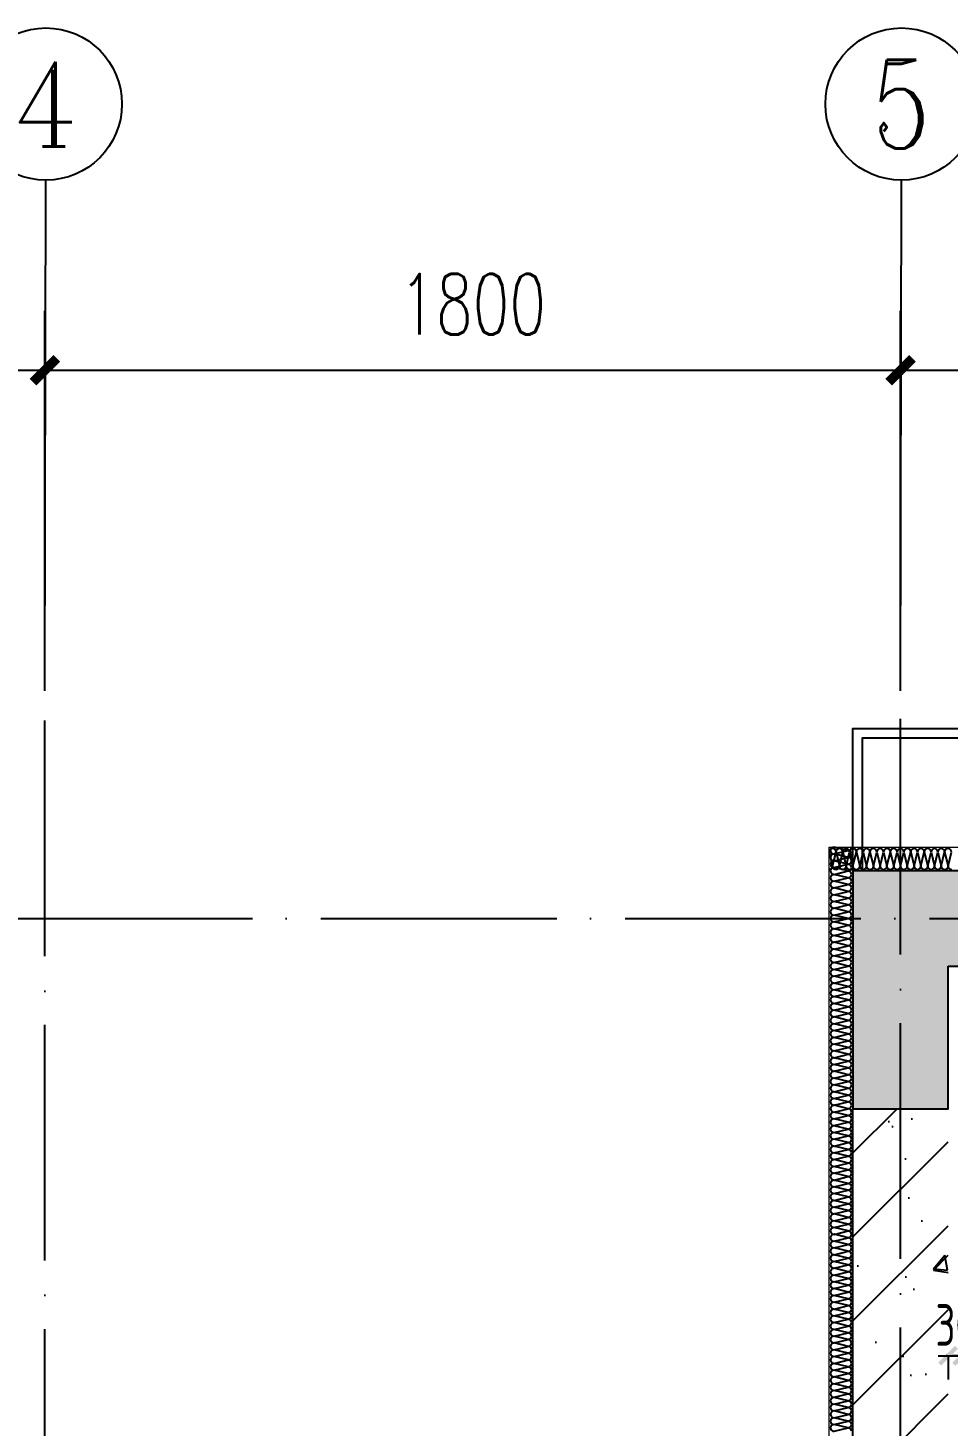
# Model space of a CAD drawing. Extents: x 133656 to 214778, y 12424 to 51506.
# Drawn here: x 160760 to 162696, y 24232 to 27173 of the extents above; entities that cross this region are included whole.
import ezdxf
from ezdxf.enums import TextEntityAlignment as Align

# ---------------------------------------------------------------- set-up
doc = ezdxf.new("R2010")
doc.units = 0
doc.header["$MEASUREMENT"] = 0
doc.linetypes.add('家具虚线平面', pattern=[100, 50, -50])
doc.linetypes.add('轴线', pattern=[1279.947105, 991.697132, -142.311249, 0, -145.938724])
doc.layers.get('Defpoints').update_dxf_attribs({"color": 8})
for name, color, linetype in [('A-HATH', 8, 'Continuous'), ('A3.土建轴号', 160, 'Continuous'), ('A31.土建轴线', 251, 'Continuous'), ('A32.土建轴线标注', 52, 'Continuous'), ('AXIS_TEXT', 7, 'Continuous'), ('B6.新建墙体定位', 203, 'Continuous'), ('PUB_HATCH', 8, 'Continuous'), ('WALL', 6, 'Continuous'), ('xj', 8, 'Continuous'), ('保温', 35, 'Continuous')]:
    doc.layers.add(name, color=color, linetype=linetype)
doc.styles.add('_TCH_AXIS', font='COMPLEX', dxfattribs={"bigfont": 'GBCBIG'})
doc.styles.add('_TCH_DIM_T3', font='SIMPLEX', dxfattribs={"width": 0.705882, "bigfont": 'GBCBIG'})
doc.styles.add('COMPLEX', font='COMPLEX')
doc.styles.add('标注数字', font='dim.shx', dxfattribs={"width": 0.8})
doc.dimstyles.new('_TCH_ARCH&&50', dxfattribs={"dimtxt": 127.5, "dimasz": 50, "dimexe": 125, "dimexo": 150, "dimgap": 75, "dimtad": 1, "dimdec": 0, "dimzin": 0, "dimdsep": 46, "dimtxsty": '_TCH_DIM_T3', "dimblk": 'ARCHTICK', "dimcen": 0.09, "dimclrd": 44, "dimclre": 44, "dimclrt": 2, "dimazin": 2, "dimtfac": 1, "dimtdec": 0, "dimtix": 1, "dimtmove": 2, "dimatfit": 3, "dimldrblk": 'DOT', "dimfxl": 1, "dimtolj": 1, "dimtzin": 0, "dimarcsym": 0})
doc.dimstyles.new('设计2017', dxfattribs={"dimscale": 100, "dimtxt": 2.5, "dimasz": 0.06, "dimexe": 2, "dimexo": 2.5, "dimgap": 0.6, "dimtad": 1, "dimdec": 0, "dimrnd": 5, "dimzin": 0, "dimdsep": 46, "dimtxsty": '标注数字', "dimblk": 'HBA_DIMENSION_TICK', "dimcen": 0.125, "dimclrd": 44, "dimclre": 44, "dimclrt": 50, "dimadec": 0, "dimazin": 0, "dimtfac": 1, "dimtdec": 0, "dimtix": 1, "dimtmove": 0, "dimatfit": 3, "dimldrblk": 'HBA_Leader_Arrow', "dimfxl": 7, "dimfxlon": 1, "dimtvp": 1, "dimtolj": 1, "dimtzin": 0, "dimarcsym": 0})

# ---------------------------------------------------------------- blocks, each defined once
blk = doc.blocks.new('_AXISO')
blk.add_circle((0, 0), 0.5)
at = {"layer": 'A32.土建轴线标注', "style": 'COMPLEX', "width": 1.041667}
blk.add_attdef('A', text='', height=0.56, dxfattribs=at).set_placement((-0.25, -0.28), (0.25, -0.28), align=Align.FIT)
blk = doc.blocks.new('_ArchTick')
at = {"color": 0, "linetype": 'ByBlock', "const_width": 0.4}
blk.add_lwpolyline([(-0.5, -0.5), (0.5, 0.5)], dxfattribs=at)
blk = doc.blocks.new('*D71')
at = {"layer": 'A3.土建轴号', "color": 44, "lineweight": -2, "transparency": 16777216}
for p, q in [((157896.1, 25928.7), (157896.1, 26577.7)), ((160796.1, 25928.7), (160796.1, 26577.7)), ((157896.1, 26452.7), (160796.1, 26452.7))]:
    blk.add_line(p, q, dxfattribs=at)
at = {"layer": 'Defpoints', "color": 0, "transparency": 16777216}
for p in [(160796.1, 26452.7), (157896.1, 25778.7), (160796.1, 25778.7)]:
    blk.add_point(p, dxfattribs=at)
at = {"layer": 'A3.土建轴号', "color": 44, "lineweight": -2, "transparency": 16777216, "xscale": 50, "yscale": 50, "zscale": 50, "rotation": 180}
blk.add_blockref('_ArchTick', (157896.1, 26452.7), dxfattribs=at)
at = {"layer": 'A3.土建轴号', "color": 44, "lineweight": -2, "transparency": 16777216, "xscale": 50, "yscale": 50, "zscale": 50}
blk.add_blockref('_ArchTick', (160796.1, 26452.7), dxfattribs=at)
at = {"layer": 'A3.土建轴号', "color": 2, "transparency": 16777216, "insert": (159346.1, 26591.5), "char_height": 127.5, "attachment_point": 5, "style": '_TCH_DIM_T3'}
blk.add_mtext('\\A1;2900', dxfattribs=at)
blk = doc.blocks.new('_Dot')
at = {"color": 0, "linetype": 'ByBlock', "lineweight": -2}
blk.add_line((-0.5, 0), (-1, 0), dxfattribs=at)
at = {"color": 0, "linetype": 'ByBlock', "const_width": 0.5}
blk.add_lwpolyline([(-0.25, 0, 1), (0.25, 0, 1)], format="xyb", close=True, dxfattribs=at)
blk = doc.blocks.new('*D72')
at = {"layer": 'A3.土建轴号', "color": 44, "lineweight": -2, "transparency": 16777216}
for p, q in [((160796.1, 25928.7), (160796.1, 26577.7)), ((162596.1, 25928.7), (162596.1, 26577.7)), ((160796.1, 26452.7), (162596.1, 26452.7))]:
    blk.add_line(p, q, dxfattribs=at)
at = {"layer": 'Defpoints', "color": 0, "transparency": 16777216}
for p in [(162596.1, 26452.7), (160796.1, 25778.7), (162596.1, 25778.7)]:
    blk.add_point(p, dxfattribs=at)
at = {"layer": 'A3.土建轴号', "color": 44, "lineweight": -2, "transparency": 16777216, "xscale": 50, "yscale": 50, "zscale": 50, "rotation": 180}
blk.add_blockref('_ArchTick', (160796.1, 26452.7), dxfattribs=at)
at = {"layer": 'A3.土建轴号', "color": 44, "lineweight": -2, "transparency": 16777216, "xscale": 50, "yscale": 50, "zscale": 50}
blk.add_blockref('_ArchTick', (162596.1, 26452.7), dxfattribs=at)
at = {"layer": 'A3.土建轴号', "color": 2, "transparency": 16777216, "insert": (161696.1, 26591.5), "char_height": 127.5, "attachment_point": 5, "style": '_TCH_DIM_T3'}
blk.add_mtext('\\A1;1800', dxfattribs=at)
blk = doc.blocks.new('*D73')
at = {"layer": 'A3.土建轴号', "color": 44, "lineweight": -2, "transparency": 16777216}
for p, q in [((162596.1, 25928.7), (162596.1, 26577.7)), ((165696.1, 25928.7), (165696.1, 26577.7)), ((162596.1, 26452.7), (165696.1, 26452.7))]:
    blk.add_line(p, q, dxfattribs=at)
at = {"layer": 'Defpoints', "color": 0, "transparency": 16777216}
for p in [(165696.1, 26452.7), (162596.1, 25778.7), (165696.1, 25778.7)]:
    blk.add_point(p, dxfattribs=at)
at = {"layer": 'A3.土建轴号', "color": 44, "lineweight": -2, "transparency": 16777216, "xscale": 50, "yscale": 50, "zscale": 50, "rotation": 180}
blk.add_blockref('_ArchTick', (162596.1, 26452.7), dxfattribs=at)
at = {"layer": 'A3.土建轴号', "color": 44, "lineweight": -2, "transparency": 16777216, "xscale": 50, "yscale": 50, "zscale": 50}
blk.add_blockref('_ArchTick', (165696.1, 26452.7), dxfattribs=at)
at = {"layer": 'A3.土建轴号', "color": 2, "transparency": 16777216, "insert": (164146.1, 26591.5), "char_height": 127.5, "attachment_point": 5, "style": '_TCH_DIM_T3'}
blk.add_mtext('\\A1;3100', dxfattribs=at)
blk = doc.blocks.new('$LinePat$岩棉板')
at = {"color": 0}
for p, q in [((0, -17), (12, -67)), ((12, -67), (24, -17))]:
    blk.add_line(p, q, dxfattribs=at)
for centre, start, end in [((12, -17), 0, 180), ((0, -67), 270, 0), ((24, -67), 180, 270)]:
    blk.add_arc(centre, 12, start, end, dxfattribs=at)
at = {"layer": 'Defpoints'}
blk.add_point((0, 0.1), dxfattribs=at)
at = {"layer": 'Defpoints', "color": 0}
blk.add_point((24, -84), dxfattribs=at)
blk = doc.blocks.new('结构')
at = {"layer": 'A-HATH'}
blk.add_hatch(color=256, dxfattribs=at).paths.add_polyline_path([(0, 4150), (850, 4150), (850, 4350), (-200, 4350), (-200, 3850), (0, 3850)], flags=0)
at = {"layer": 'WALL'}
blk.add_lwpolyline([(0, 4150), (850, 4150), (850, 4350), (-200, 4350), (-200, 3850), (0, 3850), (0, 4150)], close=True, dxfattribs=at)
blk = doc.blocks.new('HBA_DIMENSION_TICK')
at = {"color": 0, "linetype": 'ByBlock'}
for p, q in [((-10, 0), (0, 0)), ((0, 0), (10, 0))]:
    blk.add_line(p, q, dxfattribs=at)
at = {"color": 50, "linetype": 'ByBlock'}
blk.add_solid([(-10, -7), (-7, -10), (7, 10), (10, 7)], dxfattribs=at)
blk = doc.blocks.new('*D435')
at = {"layer": 'B6.新建墙体定位', "color": 44, "linetype": '家具虚线平面', "lineweight": -2, "transparency": 16777216}
for p, q in [((162694, 24380), (162691.9, 24380)), ((162696.1, 24380), (162696.1, 24310)), ((162696.1, 24380), (162726.1, 24380)), ((162726.1, 24380), (162726.1, 24310)), ((162728.2, 24380), (162730.3, 24380))]:
    blk.add_line(p, q, dxfattribs=at)
at = {"layer": 'Defpoints', "color": 0, "linetype": '家具虚线平面', "transparency": 16777216}
for p in [(162696.1, 24420.3), (162726.1, 24420.3), (162726.1, 24380)]:
    blk.add_point(p, dxfattribs=at)
at = {"layer": 'B6.新建墙体定位', "color": 44, "linetype": '家具虚线平面', "lineweight": -2, "transparency": 16777216, "xscale": 2.1, "yscale": 2.1, "zscale": 2.1}
blk.add_blockref('HBA_DIMENSION_TICK', (162696.1, 24380), dxfattribs=at)
at = {"layer": 'B6.新建墙体定位', "color": 44, "linetype": '家具虚线平面', "lineweight": -2, "transparency": 16777216, "xscale": 2.1, "yscale": 2.1, "zscale": 2.1, "rotation": 180}
blk.add_blockref('HBA_DIMENSION_TICK', (162726.1, 24380), dxfattribs=at)
at = {"layer": 'B6.新建墙体定位', "color": 50, "linetype": '家具虚线平面', "transparency": 16777216, "insert": (162711.1, 24444.7), "char_height": 87.5, "attachment_point": 5, "style": '标注数字'}
blk.add_mtext('\\A1;30', dxfattribs=at)
blk = doc.blocks.new('HBA_Leader_Arrow')
at = {"color": 0, "linetype": 'ByBlock', "ltscale": 0.5}
blk.add_line((3.5, 0), (-10, 0), dxfattribs=at)
for points in [[(-11, 11.3), (-6.6, 14.4), (-0.6, 0), (3.5, 0)], [(-11, -11.3), (-6.6, -14.4), (-0.6, 0), (3.5, 0)]]:
    blk.add_solid(points, dxfattribs=at)

msp = doc.modelspace()

# ---------------------------------------------------------------- hatches: boundary and pattern name
at = {"layer": 'PUB_HATCH'}
h = msp.add_hatch(dxfattribs=at)
h.set_pattern_fill('钢筋混凝土', color=256, scale=50, style=0)
h.set_pattern_definition([(45, (220021.12, 4373.25), (-88.38835, 88.38835), []), (50, (220021.12, 4373.25), (358.6301, -31.376), [37.5, -412.5]), (355, (220021.1, 4373.25), (-69.3757, 376.096), [30, -330]), (100.4514, (220051, 4370.64), (289.2547, 344.7198), [31.87, -350.571]), (46.1842, (220021.1, 4473.25), (533.6205, -82.7595), [56.25, -618.75]), (96.6356, (220065.6, 4466.36), (467.3314, 487.059), [47.805, -525.8565]), (351.1842, (220021.1, 4473.25), (467.331, 487.0593), [45, -495]), (21, (220071.12, 4448.25), (298.4535, -201.3094), [37.5, -412.5]), (326, (220071.1, 4448.25), (121.6577, 362.575), [30, -330]), (71.4514, (220096, 4431.48), (420.1113, 161.2652), [31.87, -350.571]), (37.5, (220021.12, 4373.25), (6.07993, 166.44693), [0, -326, 0, -335, 0, -331.25]), (7.5, (220021.12, 4373.25), (131.53477, 197.20586), [0, -191, 0, -318.5, 0, -126.25]), (327.5, (219909.62, 4373.25), (266.91122, -11.27744), [0, -125, 0, -390, 0, -517.5]), (317.5, (219859.62, 4373.25), (291.5931, 50.0525), [0, -162.5, 0, -259, 0, -367.5])])
h.paths.add_polyline_path([(162696.1, 24899.5), (162496.1, 24899.5), (162496.1, 24099.5), (162696.1, 24099.5)])

# ---------------------------------------------------------------- linework, layer by layer
at = {"layer": 'A3.土建轴号'}
for p, q in [((160796.1, 25778.7), (160798.1, 26852.7)), ((162596.1, 25778.7), (162598.1, 26852.7))]:
    msp.add_line(p, q, dxfattribs=at)
at = {"layer": 'A31.土建轴线', "linetype": '轴线', "ltscale": 0.5}
for p, q in [((160796.1, 20099.6), (160796.1, 25778.7)), ((162596.1, 13702.3), (162596.1, 25778.7)), ((155616.2, 25299.6), (168346.1, 25299.6))]:
    msp.add_line(p, q, dxfattribs=at)
at = {"layer": 'WALL'}
msp.add_line((162496.1, 24099.6), (162496.1, 24899.6), dxfattribs=at)
at = {"layer": 'xj'}
for points in [[(162496.1, 25399.6), (162496.1, 25699.6), (162846.1, 25699.6), (162846.1, 25649.6), (162946.1, 25649.6), (162946.1, 25699.6), (163295.8, 25699.6), (163295.8, 25399.6)], [(162516.1, 25399.6), (162516.1, 25679.6), (162826.1, 25679.6), (162826.1, 25629.6), (162966.1, 25629.6), (162966.1, 25679.6), (163275.8, 25679.6), (163275.8, 25399.6)]]:
    msp.add_lwpolyline(points, dxfattribs=at)
at = {"layer": '保温', "lineweight": 5}
msp.add_lwpolyline([(169696.1, 14949.6), (169046.1, 14949.6), (169046.1, 14249.6), (162446.1, 14249.6), (162446.1, 14549.6), (160746.1, 14549.6), (160746.1, 14349.6), (159046.1, 14349.6), (159046.1, 14549.6), (156846.1, 14549.6), (156846.1, 14249.6), (156546.1, 14249.6), (156546.1, 14949.6), (155946.1, 14949.6), (155946.1, 23849.6), (156846.1, 23849.6), (156846.1, 23649.6), (156246.1, 23649.6), (156246.1, 23149.6), (157746.1, 23149.6), (157746.1, 23849.6), (162446.1, 23849.6), (162446.1, 25449.6), (165696.1, 25449.6)], dxfattribs=at)

# ---------------------------------------------------------------- block references
at = {"layer": 'A3.土建轴号'}
ref = msp.add_blockref('_AXISO', (160798.1, 27012.7), dxfattribs=dict(at, xscale=320, yscale=320, zscale=320))
ref.add_attrib('A', '4', dxfattribs={"layer": 'AXIS_TEXT', "height": 178.2, "style": '_TCH_AXIS'}).set_placement((160730.2, 26923.6), (160866, 26923.6), align=Align.FIT)
ref = msp.add_blockref('_AXISO', (162598.1, 27012.7), dxfattribs=dict(at, xscale=320, yscale=320, zscale=320))
ref.add_attrib('A', '5', dxfattribs={"layer": 'AXIS_TEXT', "height": 186.4, "style": '_TCH_AXIS'}).set_placement((162536, 26919.5), (162660.2, 26919.5), align=Align.FIT)
at = {"layer": 'WALL'}
msp.add_blockref('结构', (162696.1, 21049.6), dxfattribs=at)
at = {"layer": '保温', "zscale": 0.5941895062325717}
for p, xscale, yscale, rotation in [((162446.1, 25435.3), 0.5952380954077281, 0.5941895062325717, 89.99999640430029), ((162446.1, 25449.6), 0.5952380396856403, 0.5941895062325715, 359.9999993170114), ((162460.4, 25449.6), 0.5952380396856403, 0.5941895062325715, 359.9999993170114), ((162474.6, 25449.6), 0.5952380396856403, 0.5941895062325715, 359.9999993170114), ((162488.9, 25449.6), 0.5952380396856403, 0.5941895062325715, 359.9999993170114), ((162503.2, 25449.6), 0.5952380396856403, 0.5941895062325715, 359.9999993170114), ((162517.5, 25449.6), 0.5952380396856403, 0.5941895062325715, 359.9999993170114), ((162531.8, 25449.6), 0.5952380396856403, 0.5941895062325715, 359.9999993170114), ((162546.1, 25449.6), 0.5952380396856403, 0.5941895062325715, 359.9999993170114), ((162560.4, 25449.6), 0.5952380396856403, 0.5941895062325715, 359.9999993170114), ((162574.6, 25449.6), 0.5952380396856403, 0.5941895062325715, 359.9999993170114), ((162588.9, 25449.6), 0.5952380396856403, 0.5941895062325715, 359.9999993170114), ((162603.2, 25449.6), 0.5952380396856403, 0.5941895062325715, 359.9999993170114), ((162617.5, 25449.6), 0.5952380396856403, 0.5941895062325715, 359.9999993170114), ((162631.8, 25449.6), 0.5952380396856403, 0.5941895062325715, 359.9999993170114), ((162646.1, 25449.6), 0.5952380396856403, 0.5941895062325715, 359.9999993170114), ((162660.4, 25449.6), 0.5952380396856403, 0.5941895062325715, 359.9999993170114), ((162674.6, 25449.6), 0.5952380396856403, 0.5941895062325715, 359.9999993170114), ((162688.9, 25449.6), 0.5952380396856403, 0.5941895062325715, 359.9999993170114), ((162446.1, 25421.1), 0.5952380954077281, 0.5941895062325717, 89.99999640430029), ((162446.1, 25406.8), 0.5952380954077281, 0.5941895062325717, 89.99999640430029), ((162446.1, 25392.5), 0.5952380954077281, 0.5941895062325717, 89.99999640430029), ((162446.1, 25378.2), 0.5952380954077281, 0.5941895062325717, 89.99999640430029), ((162446.1, 25363.9), 0.5952380954077281, 0.5941895062325717, 89.99999640430029), ((162446.1, 25349.6), 0.5952380954077281, 0.5941895062325717, 89.99999640430029), ((162446.1, 25335.3), 0.5952380954077281, 0.5941895062325717, 89.99999640430029), ((162446.1, 25321.1), 0.5952380954077281, 0.5941895062325717, 89.99999640430029), ((162446.1, 25306.8), 0.5952380954077281, 0.5941895062325717, 89.99999640430029), ((162446.1, 25292.5), 0.5952380954077281, 0.5941895062325717, 89.99999640430029), ((162446.1, 25278.2), 0.5952380954077281, 0.5941895062325717, 89.99999640430029), ((162446.1, 25263.9), 0.5952380954077281, 0.5941895062325717, 89.99999640430029), ((162446.1, 25249.6), 0.5952380954077281, 0.5941895062325717, 89.99999640430029), ((162446.1, 25235.3), 0.5952380954077281, 0.5941895062325717, 89.99999640430029), ((162446.1, 25221.1), 0.5952380954077281, 0.5941895062325717, 89.99999640430029), ((162446.1, 25206.8), 0.5952380954077281, 0.5941895062325717, 89.99999640430029), ((162446.1, 25192.5), 0.5952380954077281, 0.5941895062325717, 89.99999640430029), ((162446.1, 25178.2), 0.5952380954077281, 0.5941895062325717, 89.99999640430029), ((162446.1, 25163.9), 0.5952380954077281, 0.5941895062325717, 89.99999640430029), ((162446.1, 25149.6), 0.5952380954077281, 0.5941895062325717, 89.99999640430029), ((162446.1, 25135.3), 0.5952380954077281, 0.5941895062325717, 89.99999640430029), ((162446.1, 25121.1), 0.5952380954077281, 0.5941895062325717, 89.99999640430029), ((162446.1, 25106.8), 0.5952380954077281, 0.5941895062325717, 89.99999640430029), ((162446.1, 25092.5), 0.5952380954077281, 0.5941895062325717, 89.99999640430029), ((162446.1, 25078.2), 0.5952380954077281, 0.5941895062325717, 89.99999640430029), ((162446.1, 25063.9), 0.5952380954077281, 0.5941895062325717, 89.99999640430029), ((162446.1, 25049.6), 0.5952380954077281, 0.5941895062325717, 89.99999640430029), ((162446.1, 25035.3), 0.5952380954077281, 0.5941895062325717, 89.99999640430029), ((162446.1, 25021.1), 0.5952380954077281, 0.5941895062325717, 89.99999640430029), ((162446.1, 25006.8), 0.5952380954077281, 0.5941895062325717, 89.99999640430029), ((162446.1, 24992.5), 0.5952380954077281, 0.5941895062325717, 89.99999640430029), ((162446.1, 24978.2), 0.5952380954077281, 0.5941895062325717, 89.99999640430029), ((162446.1, 24963.9), 0.5952380954077281, 0.5941895062325717, 89.99999640430029), ((162446.1, 24949.6), 0.5952380954077281, 0.5941895062325717, 89.99999640430029), ((162446.1, 24935.3), 0.5952380954077281, 0.5941895062325717, 89.99999640430029), ((162446.1, 24921.1), 0.5952380954077281, 0.5941895062325717, 89.99999640430029), ((162446.1, 24906.8), 0.5952380954077281, 0.5941895062325717, 89.99999640430029), ((162446.1, 24892.5), 0.5952380954077281, 0.5941895062325717, 89.99999640430029), ((162446.1, 24878.2), 0.5952380954077281, 0.5941895062325717, 89.99999640430029), ((162446.1, 24863.9), 0.5952380954077281, 0.5941895062325717, 89.99999640430029), ((162446.1, 24849.6), 0.5952380954077281, 0.5941895062325717, 89.99999640430029), ((162446.1, 24835.3), 0.5952380954077281, 0.5941895062325717, 89.99999640430029), ((162446.1, 24821.1), 0.5952380954077281, 0.5941895062325717, 89.99999640430029), ((162446.1, 24806.8), 0.5952380954077281, 0.5941895062325717, 89.99999640430029), ((162446.1, 24792.5), 0.5952380954077281, 0.5941895062325717, 89.99999640430029), ((162446.1, 24778.2), 0.5952380954077281, 0.5941895062325717, 89.99999640430029), ((162446.1, 24763.9), 0.5952380954077281, 0.5941895062325717, 89.99999640430029), ((162446.1, 24749.6), 0.5952380954077281, 0.5941895062325717, 89.99999640430029), ((162446.1, 24735.3), 0.5952380954077281, 0.5941895062325717, 89.99999640430029), ((162446.1, 24721.1), 0.5952380954077281, 0.5941895062325717, 89.99999640430029), ((162446.1, 24706.8), 0.5952380954077281, 0.5941895062325717, 89.99999640430029), ((162446.1, 24692.5), 0.5952380954077281, 0.5941895062325717, 89.99999640430029), ((162446.1, 24678.2), 0.5952380954077281, 0.5941895062325717, 89.99999640430029), ((162446.1, 24663.9), 0.5952380954077281, 0.5941895062325717, 89.99999640430029), ((162446.1, 24649.6), 0.5952380954077281, 0.5941895062325717, 89.99999640430029), ((162446.1, 24635.3), 0.5952380954077281, 0.5941895062325717, 89.99999640430029), ((162446.1, 24621.1), 0.5952380954077281, 0.5941895062325717, 89.99999640430029), ((162446.1, 24606.8), 0.5952380954077281, 0.5941895062325717, 89.99999640430029), ((162446.1, 24592.5), 0.5952380954077281, 0.5941895062325717, 89.99999640430029), ((162446.1, 24578.2), 0.5952380954077281, 0.5941895062325717, 89.99999640430029), ((162446.1, 24563.9), 0.5952380954077281, 0.5941895062325717, 89.99999640430029), ((162446.1, 24549.6), 0.5952380954077281, 0.5941895062325717, 89.99999640430029), ((162446.1, 24535.3), 0.5952380954077281, 0.5941895062325717, 89.99999640430029), ((162446.1, 24521.1), 0.5952380954077281, 0.5941895062325717, 89.99999640430029), ((162446.1, 24506.8), 0.5952380954077281, 0.5941895062325717, 89.99999640430029), ((162446.1, 24492.5), 0.5952380954077281, 0.5941895062325717, 89.99999640430029), ((162446.1, 24478.2), 0.5952380954077281, 0.5941895062325717, 89.99999640430029), ((162446.1, 24463.9), 0.5952380954077281, 0.5941895062325717, 89.99999640430029), ((162446.1, 24449.6), 0.5952380954077281, 0.5941895062325717, 89.99999640430029), ((162446.1, 24435.3), 0.5952380954077281, 0.5941895062325717, 89.99999640430029), ((162446.1, 24421.1), 0.5952380954077281, 0.5941895062325717, 89.99999640430029), ((162446.1, 24406.8), 0.5952380954077281, 0.5941895062325717, 89.99999640430029), ((162446.1, 24392.5), 0.5952380954077281, 0.5941895062325717, 89.99999640430029), ((162446.1, 24378.2), 0.5952380954077281, 0.5941895062325717, 89.99999640430029), ((162446.1, 24363.9), 0.5952380954077281, 0.5941895062325717, 89.99999640430029), ((162446.1, 24349.6), 0.5952380954077281, 0.5941895062325717, 89.99999640430029), ((162446.1, 24335.3), 0.5952380954077281, 0.5941895062325717, 89.99999640430029), ((162446.1, 24321.1), 0.5952380954077281, 0.5941895062325717, 89.99999640430029), ((162446.1, 24306.8), 0.5952380954077281, 0.5941895062325717, 89.99999640430029), ((162446.1, 24292.5), 0.5952380954077281, 0.5941895062325717, 89.99999640430029), ((162446.1, 24278.2), 0.5952380954077281, 0.5941895062325717, 89.99999640430029), ((162446.1, 24263.9), 0.5952380954077281, 0.5941895062325717, 89.99999640430029), ((162446.1, 24249.6), 0.5952380954077281, 0.5941895062325717, 89.99999640430029), ((162446.1, 24235.3), 0.5952380954077281, 0.5941895062325717, 89.99999640430029), ((162446.1, 24221.1), 0.5952380954077281, 0.5941895062325717, 89.99999640430029)]:
    msp.add_blockref('$LinePat$岩棉板', p, dxfattribs=dict(at, xscale=xscale, yscale=yscale, rotation=rotation))

# ---------------------------------------------------------------- dimensions: what is measured, and where the dimension line sits
at = {"layer": 'A3.土建轴号'}
for p1, p2, picture, middle in [((157896.1, 25778.7), (160796.1, 25778.7), '*D71', (159346.1, 26591.5)), ((160796.1, 25778.7), (162596.1, 25778.7), '*D72', (161696.1, 26591.5)), ((162596.1, 25778.7), (165696.1, 25778.7), '*D73', (164146.1, 26591.5))]:
    dim = msp.add_aligned_dim(p1=p1, p2=p2, distance=674, dimstyle='_TCH_ARCH&&50', dxfattribs=at)
    dim.commit()
    dim.dimension.update_dxf_attribs({"geometry": picture, "text_midpoint": middle})
at = {"layer": 'B6.新建墙体定位', "linetype": '家具虚线平面'}
dim = msp.add_linear_dim(base=(162726.1, 24380), p1=(162696.1, 24420.3), p2=(162726.1, 24420.3), dimstyle='设计2017', override={"dimscale": 35, "dimtmove": 1}, dxfattribs=at)
dim.commit()
dim.dimension.update_dxf_attribs({"geometry": '*D435', "text_midpoint": (162711.1, 24444.7)})

doc.saveas('drawing.dxf')
